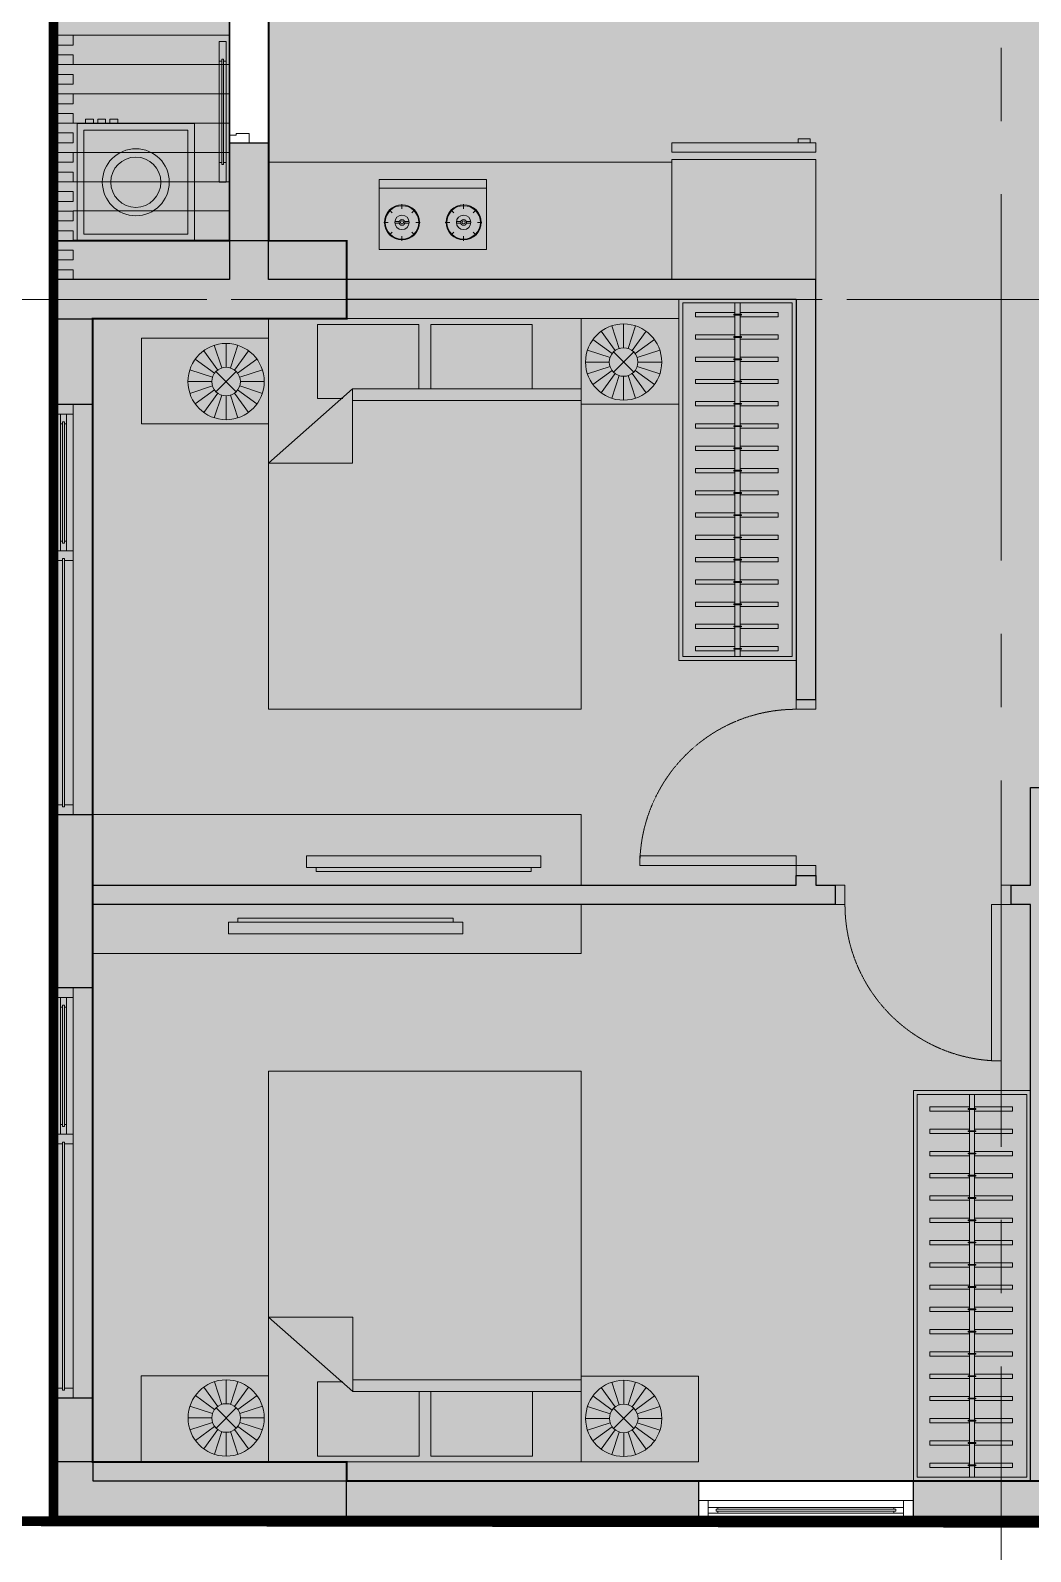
# Model space of a CAD drawing. Header units: millimetres. Extents: x -100356 to 314685, y 446 to 1273965.
# Drawn here: x 41021 to 46141, y 792009 to 799795 of the extents above; entities that cross this region are included whole.
import ezdxf
from ezdxf.enums import TextEntityAlignment as Align

# ---------------------------------------------------------------- set-up
doc = ezdxf.new("R2010")
doc.units = ezdxf.units.MM
for name, pattern in [('A1 - dp$0$DASHED2', [0.375, 0.25, -0.125]), ('A3 - dp$0$HIDDEN', [0.375, 0.25, -0.125]), ('CENTER', [2, 1.25, -0.25, 0.25, -0.25]), ('Dash', [6, 3, -3]), ('DASHED2', [0.375, 0.25, -0.125]), ('gf$0$CENTER2', [28.575, 19.05, -3.175, 3.175, -3.175]), ('gf$0$Kume - Grid Line', [10.5, 6, -1.25, 2, -1.25])]:
    doc.linetypes.add(name, pattern=pattern)
for name, color, linetype, lineweight in [('20180330-Ascent Plaza-TP-Ban ve so bo$0$KÍNH', 150, 'Continuous', 9), ('@ color hatch', 7, 'Continuous', 13), ('A.Concrete', 7, 'Continuous', 25), ('A1 - dp$0$A.Door', 4, 'Continuous', 13), ('A1 - dp$0$A.HACH 250', 250, 'Continuous', 5), ('A1 - dp$0$FURNITURE', 8, 'Continuous', 5), ('A1 - dp$0$TUONG 2', 2, 'Continuous', 25), ('A3 - dp$0$A.Door', 4, 'Continuous', 13), ('A3 - dp$0$A.HACH 250', 250, 'Continuous', 5), ('A3 - dp$0$CUA', 5, 'Continuous', 9), ('A3 - dp$0$FURNITURE', 8, 'Continuous', 5), ('A3 - dp$0$TUONG 2', 2, 'Continuous', 25), ('gf$0$A.Axis', 251, 'gf$0$CENTER2', 13), ('GJ', 1, 'Continuous', 13), ('Hatch-wall', 251, 'Continuous', 5), ('LC.HA', 250, 'Continuous', 9), ('LGI', 250, 'CENTER', 9), ('luoicot', 30, 'Continuous', 13)]:
    doc.layers.add(name, color=color, linetype=linetype, lineweight=lineweight)
doc.layers.add('STR', color=7, linetype='Continuous')
doc.styles.add('arial_eng', font='ARIALNI.TTF')

# ---------------------------------------------------------------- blocks, each defined once
blk = doc.blocks.new('*U407')
at = {"layer": 'A1 - dp$0$A.Door'}
for p, q in [((117.5, 379.6), (117.5, 899.6)), ((152.5, 899.6), (152.5, 379.6)), ((100, 40), (100, 760))]:
    blk.add_line(p, q, dxfattribs=at)
for points in [[(152.5, 999.6), (152.5, 899.6), (140, 899.6), (140, 909.6), (130, 909.6), (130, 899.6), (117.5, 899.6), (117.5, 999.6)], [(100, 800), (100, 760), (65, 760), (65, 750), (0, 750), (0, 800)], [(130, 379.6), (130, 369.6), (140, 369.6), (140, 379.6), (152.5, 379.6), (152.5, 279.6), (117.5, 279.6), (117.5, 379.6)], [(65, 50), (65, 40), (100, 40), (100, 0), (0, 0), (0, 50)]]:
    blk.add_lwpolyline(points, close=True, dxfattribs=at)
at = {"layer": 'A1 - dp$0$A.HACH 250', "linetype": 'A1 - dp$0$DASHED2'}
blk.add_lwpolyline([(130, 909.6), (140, 909.6), (140, 369.6), (130, 369.6)], close=True, dxfattribs=at)
blk = doc.blocks.new('A1 - dp$0$mb-tulanh700x735')
for p, q in [((279.3, 700), (279.3, 720.2)), ((279.3, 720.2), (339.9, 720.2)), ((339.9, 720.2), (339.9, 700)), ((368.4, 700), (-368.4, 700)), ((-368.4, 700), (-368.4, 650.9)), ((-368.4, 650.9), (368.4, 650.9)), ((339.9, 700), (279.3, 700)), ((368.4, 650.9), (368.4, 700)), ((368.4, 614), (-368.4, 614)), ((-368.4, 614), (-368.4, 0)), ((368.4, 0), (368.4, 614)), ((-368.4, 0), (368.4, 0))]:
    blk.add_line(p, q)
blk = doc.blocks.new('A1 - dp$0$bep')
at = {"layer": 'A1 - dp$0$FURNITURE'}
for p, q in [((0, 358.3), (0, 0)), ((549, 358.3), (0, 358.3)), ((116.8, 289.8), (116.8, 313.2)), ((432.3, 289.8), (432.3, 313.2)), ((549, 0), (549, 358.3)), ((67.2, 269.2), (50.6, 285.8)), ((166.4, 269.2), (183, 285.8)), ((382.6, 269.2), (366.1, 285.8)), ((481.9, 269.2), (498.4, 285.8)), ((46.6, 219.6), (23.2, 219.6)), ((67.2, 170), (50.6, 153.4)), ((102.7, 223.6), (80.1, 223.6)), ((102.7, 215.5), (80.1, 215.5)), ((130.9, 223.6), (153.5, 223.6)), ((130.9, 215.5), (153.5, 215.5)), ((166.4, 170), (183, 153.4)), ((187, 219.6), (210.4, 219.6)), ((362.1, 219.6), (338.6, 219.6)), ((382.6, 170), (366.1, 153.4)), ((418.1, 223.6), (395.6, 223.6)), ((418.1, 215.5), (395.6, 215.5)), ((446.4, 223.6), (468.9, 223.6)), ((446.4, 215.5), (468.9, 215.5)), ((481.9, 170), (498.4, 153.4)), ((502.4, 219.6), (525.9, 219.6)), ((116.8, 149.4), (116.8, 126)), ((432.3, 149.4), (432.3, 126)), ((549, 45), (0, 45)), ((0, 0), (549, 0))]:
    blk.add_line(p, q, dxfattribs=at)
for centre, radius in [((116.8, 219.6), 90), ((116.8, 219.6), 85.5), ((116.8, 219.6), 36.9), ((116.8, 219.6), 14.7), ((432.3, 219.6), 90), ((432.3, 219.6), 85.5), ((432.3, 219.6), 36.9), ((432.3, 219.6), 14.7), ((116.8, 219.6), 8.24), ((432.3, 219.6), 8.24)]:
    blk.add_circle(centre, radius, dxfattribs=at)
blk = doc.blocks.new('A3 - dp$0$cua so 1')
at = {"layer": 'A3 - dp$0$A.Door', "ltscale": 0.5}
for p, q in [((1400, 65), (2000, 65)), ((1400, 35), (2000, 35))]:
    blk.add_line(p, q, dxfattribs=at)
for points in [[(0, 0), (2100, 0), (2100, 100), (0, 100)], [(2050, 100), (2050, 0), (2100, 0), (2100, 100)]]:
    blk.add_lwpolyline(points, close=True, dxfattribs=at)
for points in [[(50, 55), (50, 100), (0, 100), (0, 0), (50, 0), (50, 45), (40, 45), (40, 55), (50, 55)], [(1300, 55), (1300, 100), (1350, 100), (1350, 0), (1300, 0), (1300, 45), (1310, 45), (1310, 55), (1300, 55)], [(1400, 55), (1400, 65), (1350, 65), (1350, 35), (1400, 35), (1400, 45), (1390, 45), (1390, 55), (1400, 55)], [(2000, 55), (2000, 65), (2050, 65), (2050, 35), (2000, 35), (2000, 45), (2010, 45), (2010, 55), (2000, 55)]]:
    blk.add_lwpolyline(points, dxfattribs=at)
at = {"layer": 'A3 - dp$0$A.HACH 250', "ltscale": 0.5}
for points in [[(40, 45), (1310, 45), (1310, 55), (40, 55)], [(1390, 45), (2010, 45), (2010, 55), (1390, 55)]]:
    blk.add_lwpolyline(points, close=True, dxfattribs=at)
blk = doc.blocks.new('*U282')
at = {"layer": 'A3 - dp$0$A.Door', "ltscale": 0.5}
for p, q in [((1050, 100), (50, 100)), ((1100, 0), (1100, 100)), ((50, 0), (1050, 0)), ((100, 65), (1000, 65)), ((100, 35), (1000, 35))]:
    blk.add_line(p, q, dxfattribs=at)
for points in [[(50, 100), (50, 0), (0, 0), (0, 100)], [(1050, 100), (1050, 0), (1100, 0), (1100, 100)]]:
    blk.add_lwpolyline(points, close=True, dxfattribs=at)
for points in [[(100, 55), (100, 65), (50, 65), (50, 35), (100, 35), (100, 45), (90, 45), (90, 55), (100, 55)], [(1000, 55), (1000, 65), (1050, 65), (1050, 35), (1000, 35), (1000, 45), (1010, 45), (1010, 55), (1000, 55)]]:
    blk.add_lwpolyline(points, dxfattribs=at)
at = {"layer": 'A3 - dp$0$A.HACH 250', "ltscale": 0.5}
blk.add_lwpolyline([(90, 45), (1010, 45), (1010, 55), (90, 55)], close=True, dxfattribs=at)
blk = doc.blocks.new('A3 - dp$0$MBMAYGIAT')
at = {"layer": 'A3 - dp$0$FURNITURE', "linetype": 'ByBlock'}
for points in [[(0, -350), (700, -350), (700, 350), (0, 350)], [(40, -310), (660, -310), (660, 310), (40, 310)], [(700, 252.6), (725.9, 252.6), (725.9, 300.1), (700, 300.1)], [(700, 180.1), (725.9, 180.1), (725.9, 227.6), (700, 227.6)], [(700, 107.5), (725.9, 107.5), (725.9, 155), (700, 155)]]:
    blk.add_lwpolyline(points, close=True, dxfattribs=at)
for radius in [200, 150]:
    blk.add_circle((350, 0), radius, dxfattribs=at)
blk = doc.blocks.new('*U281')
at = {"layer": 'A3 - dp$0$FURNITURE'}
for p, q in [((500.4, 0), (0, 0)), ((0, 0), (0, -439)), ((500.4, -439), (500.4, 0)), ((174.4, -163.3), (102.7, -64.6)), ((194.8, -152.9), (157.1, -36.9)), ((217.4, -149.3), (217.4, -27.3)), ((240, -152.9), (277.7, -36.9)), ((260.4, -163.3), (332.1, -64.6)), ((158.2, -179.5), (59.5, -107.8)), ((276.6, -179.5), (375.2, -107.8)), ((144.2, -222.5), (22.2, -222.5)), ((147.8, -199.9), (31.8, -162.2)), ((165.6, -170.7), (269.1, -274.2)), ((269.1, -170.7), (165.6, -274.2)), ((287, -199.9), (402.9, -162.2)), ((290.5, -222.5), (412.5, -222.5)), ((147.8, -245.1), (31.8, -282.8)), ((158.2, -265.5), (59.5, -337.2)), ((174.4, -281.7), (102.7, -380.3)), ((194.8, -292.1), (157.1, -408)), ((217.4, -295.6), (217.4, -417.6)), ((217.4, -295.6), (217.4, -417.6)), ((240, -292.1), (277.7, -408)), ((260.4, -281.7), (332.1, -380.3)), ((276.6, -265.5), (375.2, -337.2)), ((287, -245.1), (402.9, -282.8)), ((0, -439), (500.4, -439))]:
    blk.add_line(p, q, dxfattribs=at)
for radius in [195.1, 73.2]:
    blk.add_circle((217.4, -222.5), radius, dxfattribs=at)
blk = doc.blocks.new('*U98')
for points in [[(0, 100), (50, 100), (50, 0), (0, 0)], [(850, 100), (900, 100), (900, 0), (850, 0)], [(50, 0), (100, 0), (100, -800), (50, -800)]]:
    blk.add_lwpolyline(points, close=True)
at = {"linetype": 'A3 - dp$0$HIDDEN'}
blk.add_arc((50, 0), 800, 270, 0, dxfattribs=at)
blk = doc.blocks.new('*U97')
at = {"layer": 'A3 - dp$0$FURNITURE'}
for points in [[(0, 600), (0, 0), (1998.8, 0), (1998.8, 600)], [(1978.8, 580), (1978.8, 20), (20, 20), (20, 580)]]:
    blk.add_lwpolyline(points, close=True, dxfattribs=at)
at = {"layer": 'A3 - dp$0$FURNITURE', "ltscale": 6}
for points in [[(91.1, 313.1), (91.1, 515.2), (69.1, 515.2), (69.1, 313.1)], [(205.1, 313.1), (205.1, 515.2), (183.1, 515.2), (183.1, 313.1)], [(319.1, 313.1), (319.1, 515.2), (297.1, 515.2), (297.1, 313.1)], [(433.1, 313.1), (433.1, 515.2), (411.1, 515.2), (411.1, 313.1)], [(547.1, 313.1), (547.1, 515.2), (525.1, 515.2), (525.1, 313.1)], [(661.1, 313.1), (661.1, 515.2), (639.1, 515.2), (639.1, 313.1)], [(775.1, 313.1), (775.1, 515.2), (753.1, 515.2), (753.1, 313.1)], [(889.1, 313.1), (889.1, 515.2), (867.1, 515.2), (867.1, 313.1)], [(1003.1, 313.1), (1003.1, 515.2), (981.1, 515.2), (981.1, 313.1)], [(1117.1, 313.1), (1117.1, 515.2), (1095.1, 515.2), (1095.1, 313.1)], [(1231.1, 313.1), (1231.1, 515.2), (1209.1, 515.2), (1209.1, 313.1)], [(1345.1, 313.1), (1345.1, 515.2), (1323.1, 515.2), (1323.1, 313.1)], [(1459.1, 313.1), (1459.1, 515.2), (1437.1, 515.2), (1437.1, 313.1)], [(1573.1, 313.1), (1573.1, 515.2), (1551.1, 515.2), (1551.1, 313.1)], [(1687.1, 313.1), (1687.1, 515.2), (1665.1, 515.2), (1665.1, 313.1)], [(1801.1, 313.1), (1801.1, 515.2), (1779.1, 515.2), (1779.1, 313.1)], [(1915.1, 313.1), (1915.1, 515.2), (1893.1, 515.2), (1893.1, 313.1)], [(69.1, 286.7), (69.1, 92.1), (91.1, 92.1), (91.1, 286.7)], [(183.1, 286.7), (183.1, 92.1), (205.1, 92.1), (205.1, 286.7)], [(297.1, 286.7), (297.1, 92.1), (319.1, 92.1), (319.1, 286.7)], [(411.1, 286.7), (411.1, 92.1), (433.1, 92.1), (433.1, 286.7)], [(525.1, 286.7), (525.1, 92.1), (547.1, 92.1), (547.1, 286.7)], [(639.1, 286.7), (639.1, 92.1), (661.1, 92.1), (661.1, 286.7)], [(753.1, 286.7), (753.1, 92.1), (775.1, 92.1), (775.1, 286.7)], [(867.1, 286.7), (867.1, 92.1), (889.1, 92.1), (889.1, 286.7)], [(981.1, 286.7), (981.1, 92.1), (1003.1, 92.1), (1003.1, 286.7)], [(1095.1, 286.7), (1095.1, 92.1), (1117.1, 92.1), (1117.1, 286.7)], [(1209.1, 286.7), (1209.1, 92.1), (1231.1, 92.1), (1231.1, 286.7)], [(1323.1, 286.7), (1323.1, 92.1), (1345.1, 92.1), (1345.1, 286.7)], [(1437.1, 286.7), (1437.1, 92.1), (1459.1, 92.1), (1459.1, 286.7)], [(1551.1, 286.7), (1551.1, 92.1), (1573.1, 92.1), (1573.1, 286.7)], [(1665.1, 286.7), (1665.1, 92.1), (1687.1, 92.1), (1687.1, 286.7)], [(1779.1, 286.7), (1779.1, 92.1), (1801.1, 92.1), (1801.1, 286.7)], [(1893.1, 286.7), (1893.1, 92.1), (1915.1, 92.1), (1915.1, 286.7)]]:
    blk.add_lwpolyline(points, dxfattribs=at)
for points in [[(1978.8, 286.7), (1978.8, 313.1), (20, 313.1), (20, 286.7)], [(82.7, 319.2), (78.3, 319.2), (78.3, 280.4), (82.7, 280.4)], [(196.7, 319.2), (192.3, 319.2), (192.3, 280.4), (196.7, 280.4)], [(310.7, 319.2), (306.3, 319.2), (306.3, 280.4), (310.7, 280.4)], [(424.7, 319.2), (420.3, 319.2), (420.3, 280.4), (424.7, 280.4)], [(538.7, 319.2), (534.3, 319.2), (534.3, 280.4), (538.7, 280.4)], [(652.7, 319.2), (648.3, 319.2), (648.3, 280.4), (652.7, 280.4)], [(766.7, 319.2), (762.3, 319.2), (762.3, 280.4), (766.7, 280.4)], [(880.7, 319.2), (876.3, 319.2), (876.3, 280.4), (880.7, 280.4)], [(994.7, 319.2), (990.3, 319.2), (990.3, 280.4), (994.7, 280.4)], [(1108.7, 319.2), (1104.3, 319.2), (1104.3, 280.4), (1108.7, 280.4)], [(1222.7, 319.2), (1218.3, 319.2), (1218.3, 280.4), (1222.7, 280.4)], [(1336.7, 319.2), (1332.3, 319.2), (1332.3, 280.4), (1336.7, 280.4)], [(1450.7, 319.2), (1446.3, 319.2), (1446.3, 280.4), (1450.7, 280.4)], [(1564.7, 319.2), (1560.3, 319.2), (1560.3, 280.4), (1564.7, 280.4)], [(1678.7, 319.2), (1674.3, 319.2), (1674.3, 280.4), (1678.7, 280.4)], [(1792.7, 319.2), (1788.3, 319.2), (1788.3, 280.4), (1792.7, 280.4)], [(1906.7, 319.2), (1902.3, 319.2), (1902.3, 280.4), (1906.7, 280.4)]]:
    blk.add_lwpolyline(points, close=True, dxfattribs=at)
blk = doc.blocks.new('A3 - dp$0$Bed 1600')
at = {"linetype": 'Continuous'}
for p, q in [((2, -80), (2, 0)), ((2, 0), (66, 0)), ((66, 0), (66, -80)), ((12, -1.2), (32.8, -1.2)), ((12, -14.4), (12, -1.2)), ((32.8, -1.2), (32.8, -14.4)), ((35.2, -1.2), (56, -1.2)), ((35.2, -14.4), (35.2, -1.2)), ((56, -1.2), (56, -16.4)), ((2, -14.4), (48.8, -14.4)), ((66, -29.6), (48.8, -14.4)), ((48.8, -14.4), (48.8, -29.6)), ((48.8, -16.8), (2, -16.8)), ((56, -16.4), (50.8, -16.4)), ((48.8, -29.6), (66, -29.6)), ((66, -80), (2, -80))]:
    blk.add_line(p, q, dxfattribs=at)
blk = doc.blocks.new('*U283')
at = {"layer": 'A3 - dp$0$FURNITURE'}
for p, q in [((651.7, 0), (0, 0)), ((0, 0), (0, -439)), ((651.7, -439), (651.7, 0)), ((174.4, -163.3), (102.7, -64.6)), ((194.8, -152.9), (157.1, -36.9)), ((217.4, -149.3), (217.4, -27.3)), ((240, -152.9), (277.7, -36.9)), ((260.4, -163.3), (332.1, -64.6)), ((158.2, -179.5), (59.5, -107.8)), ((276.6, -179.5), (375.2, -107.8)), ((144.2, -222.5), (22.2, -222.5)), ((147.8, -199.9), (31.8, -162.2)), ((165.6, -170.7), (269.1, -274.2)), ((269.1, -170.7), (165.6, -274.2)), ((287, -199.9), (402.9, -162.2)), ((290.5, -222.5), (412.5, -222.5)), ((147.8, -245.1), (31.8, -282.8)), ((158.2, -265.5), (59.5, -337.2)), ((174.4, -281.7), (102.7, -380.3)), ((194.8, -292.1), (157.1, -408)), ((217.4, -295.6), (217.4, -417.6)), ((217.4, -295.6), (217.4, -417.6)), ((240, -292.1), (277.7, -408)), ((260.4, -281.7), (332.1, -380.3)), ((276.6, -265.5), (375.2, -337.2)), ((287, -245.1), (402.9, -282.8)), ((0, -439), (651.7, -439))]:
    blk.add_line(p, q, dxfattribs=at)
for radius in [195.1, 73.2]:
    blk.add_circle((217.4, -222.5), radius, dxfattribs=at)
blk = doc.blocks.new('*U284')
at = {"layer": 'A3 - dp$0$FURNITURE'}
for p, q in [((600, 0), (0, 0)), ((0, 0), (0, -439)), ((600, -439), (600, 0)), ((174.4, -163.3), (102.7, -64.6)), ((194.8, -152.9), (157.1, -36.9)), ((217.4, -149.3), (217.4, -27.3)), ((240, -152.9), (277.7, -36.9)), ((260.4, -163.3), (332.1, -64.6)), ((158.2, -179.5), (59.5, -107.8)), ((276.6, -179.5), (375.2, -107.8)), ((144.2, -222.5), (22.2, -222.5)), ((147.8, -199.9), (31.8, -162.2)), ((165.6, -170.7), (269.1, -274.2)), ((269.1, -170.7), (165.6, -274.2)), ((287, -199.9), (402.9, -162.2)), ((290.5, -222.5), (412.5, -222.5)), ((147.8, -245.1), (31.8, -282.8)), ((158.2, -265.5), (59.5, -337.2)), ((174.4, -281.7), (102.7, -380.3)), ((194.8, -292.1), (157.1, -408)), ((217.4, -295.6), (217.4, -417.6)), ((217.4, -295.6), (217.4, -417.6)), ((240, -292.1), (277.7, -408)), ((260.4, -281.7), (332.1, -380.3)), ((276.6, -265.5), (375.2, -337.2)), ((287, -245.1), (402.9, -282.8)), ((0, -439), (600, -439))]:
    blk.add_line(p, q, dxfattribs=at)
for radius in [195.1, 73.2]:
    blk.add_circle((217.4, -222.5), radius, dxfattribs=at)
blk = doc.blocks.new('A3 - dp$0$A$C6FE626A3')
at = {"layer": 'A3 - dp$0$FURNITURE'}
for p, q in [((-90, 605.7), (-150, 605.7)), ((-150, -594.3), (-150, 605.7)), ((-90, -594.3), (-90, 605.7)), ((-90, 556.6), (-70, 556.6)), ((-70, -544.9), (-70, 556.6)), ((-90, -544.9), (-70, -544.9)), ((-90, -594.3), (-150, -594.3))]:
    blk.add_line(p, q, dxfattribs=at)
blk = doc.blocks.new('*U279')
at = {"layer": 'A3 - dp$0$FURNITURE'}
for p, q in [((650, 0), (0, 0)), ((0, 0), (0, -439)), ((650, -439), (650, 0)), ((174.4, -163.3), (102.7, -64.6)), ((194.8, -152.9), (157.1, -36.9)), ((217.4, -149.3), (217.4, -27.3)), ((240, -152.9), (277.7, -36.9)), ((260.4, -163.3), (332.1, -64.6)), ((158.2, -179.5), (59.5, -107.8)), ((276.6, -179.5), (375.2, -107.8)), ((144.2, -222.5), (22.2, -222.5)), ((147.8, -199.9), (31.8, -162.2)), ((165.6, -170.7), (269.1, -274.2)), ((269.1, -170.7), (165.6, -274.2)), ((287, -199.9), (402.9, -162.2)), ((290.5, -222.5), (412.5, -222.5)), ((147.8, -245.1), (31.8, -282.8)), ((158.2, -265.5), (59.5, -337.2)), ((174.4, -281.7), (102.7, -380.3)), ((194.8, -292.1), (157.1, -408)), ((217.4, -295.6), (217.4, -417.6)), ((217.4, -295.6), (217.4, -417.6)), ((240, -292.1), (277.7, -408)), ((260.4, -281.7), (332.1, -380.3)), ((276.6, -265.5), (375.2, -337.2)), ((287, -245.1), (402.9, -282.8)), ((0, -439), (650, -439))]:
    blk.add_line(p, q, dxfattribs=at)
for radius in [195.1, 73.2]:
    blk.add_circle((217.4, -222.5), radius, dxfattribs=at)
blk = doc.blocks.new('*U280')
at = {"layer": 'A3 - dp$0$FURNITURE'}
for points in [[(0, 600), (0, 0), (1850, 0), (1850, 600)], [(1830, 580), (1830, 20), (20, 20), (20, 580)]]:
    blk.add_lwpolyline(points, close=True, dxfattribs=at)
at = {"layer": 'A3 - dp$0$FURNITURE', "ltscale": 6}
for points in [[(91.1, 313.1), (91.1, 515.2), (69.1, 515.2), (69.1, 313.1)], [(205.1, 313.1), (205.1, 515.2), (183.1, 515.2), (183.1, 313.1)], [(319.1, 313.1), (319.1, 515.2), (297.1, 515.2), (297.1, 313.1)], [(433.1, 313.1), (433.1, 515.2), (411.1, 515.2), (411.1, 313.1)], [(547.1, 313.1), (547.1, 515.2), (525.1, 515.2), (525.1, 313.1)], [(661.1, 313.1), (661.1, 515.2), (639.1, 515.2), (639.1, 313.1)], [(775.1, 313.1), (775.1, 515.2), (753.1, 515.2), (753.1, 313.1)], [(889.1, 313.1), (889.1, 515.2), (867.1, 515.2), (867.1, 313.1)], [(1003.1, 313.1), (1003.1, 515.2), (981.1, 515.2), (981.1, 313.1)], [(1117.1, 313.1), (1117.1, 515.2), (1095.1, 515.2), (1095.1, 313.1)], [(1231.1, 313.1), (1231.1, 515.2), (1209.1, 515.2), (1209.1, 313.1)], [(1345.1, 313.1), (1345.1, 515.2), (1323.1, 515.2), (1323.1, 313.1)], [(1459.1, 313.1), (1459.1, 515.2), (1437.1, 515.2), (1437.1, 313.1)], [(1573.1, 313.1), (1573.1, 515.2), (1551.1, 515.2), (1551.1, 313.1)], [(1687.1, 313.1), (1687.1, 515.2), (1665.1, 515.2), (1665.1, 313.1)], [(1801.1, 313.1), (1801.1, 515.2), (1779.1, 515.2), (1779.1, 313.1)], [(69.1, 286.7), (69.1, 92.1), (91.1, 92.1), (91.1, 286.7)], [(183.1, 286.7), (183.1, 92.1), (205.1, 92.1), (205.1, 286.7)], [(297.1, 286.7), (297.1, 92.1), (319.1, 92.1), (319.1, 286.7)], [(411.1, 286.7), (411.1, 92.1), (433.1, 92.1), (433.1, 286.7)], [(525.1, 286.7), (525.1, 92.1), (547.1, 92.1), (547.1, 286.7)], [(639.1, 286.7), (639.1, 92.1), (661.1, 92.1), (661.1, 286.7)], [(753.1, 286.7), (753.1, 92.1), (775.1, 92.1), (775.1, 286.7)], [(867.1, 286.7), (867.1, 92.1), (889.1, 92.1), (889.1, 286.7)], [(981.1, 286.7), (981.1, 92.1), (1003.1, 92.1), (1003.1, 286.7)], [(1095.1, 286.7), (1095.1, 92.1), (1117.1, 92.1), (1117.1, 286.7)], [(1209.1, 286.7), (1209.1, 92.1), (1231.1, 92.1), (1231.1, 286.7)], [(1323.1, 286.7), (1323.1, 92.1), (1345.1, 92.1), (1345.1, 286.7)], [(1437.1, 286.7), (1437.1, 92.1), (1459.1, 92.1), (1459.1, 286.7)], [(1551.1, 286.7), (1551.1, 92.1), (1573.1, 92.1), (1573.1, 286.7)], [(1665.1, 286.7), (1665.1, 92.1), (1687.1, 92.1), (1687.1, 286.7)], [(1779.1, 286.7), (1779.1, 92.1), (1801.1, 92.1), (1801.1, 286.7)]]:
    blk.add_lwpolyline(points, dxfattribs=at)
for points in [[(1830, 286.7), (1830, 313.1), (20, 313.1), (20, 286.7)], [(82.7, 319.2), (78.3, 319.2), (78.3, 280.4), (82.7, 280.4)], [(196.7, 319.2), (192.3, 319.2), (192.3, 280.4), (196.7, 280.4)], [(310.7, 319.2), (306.3, 319.2), (306.3, 280.4), (310.7, 280.4)], [(424.7, 319.2), (420.3, 319.2), (420.3, 280.4), (424.7, 280.4)], [(538.7, 319.2), (534.3, 319.2), (534.3, 280.4), (538.7, 280.4)], [(652.7, 319.2), (648.3, 319.2), (648.3, 280.4), (652.7, 280.4)], [(766.7, 319.2), (762.3, 319.2), (762.3, 280.4), (766.7, 280.4)], [(880.7, 319.2), (876.3, 319.2), (876.3, 280.4), (880.7, 280.4)], [(994.7, 319.2), (990.3, 319.2), (990.3, 280.4), (994.7, 280.4)], [(1108.7, 319.2), (1104.3, 319.2), (1104.3, 280.4), (1108.7, 280.4)], [(1222.7, 319.2), (1218.3, 319.2), (1218.3, 280.4), (1222.7, 280.4)], [(1336.7, 319.2), (1332.3, 319.2), (1332.3, 280.4), (1336.7, 280.4)], [(1450.7, 319.2), (1446.3, 319.2), (1446.3, 280.4), (1450.7, 280.4)], [(1564.7, 319.2), (1560.3, 319.2), (1560.3, 280.4), (1564.7, 280.4)], [(1678.7, 319.2), (1674.3, 319.2), (1674.3, 280.4), (1678.7, 280.4)], [(1792.7, 319.2), (1788.3, 319.2), (1788.3, 280.4), (1792.7, 280.4)]]:
    blk.add_lwpolyline(points, close=True, dxfattribs=at)
blk = doc.blocks.new('3B2')
at = {"layer": '@ color hatch', "ltscale": 0.5}
h = blk.add_hatch(color=41, dxfattribs=at)
h.dxf.hatch_style = 1
h.paths.add_polyline_path([(7900.5, 0), (7500.2, 0), (7500.2, -102), (200, -102), (200, 196), (-1799.8, 196), (-1799.8, -102), (-3599.9, -102), (-3599.9, 1500), (200.1, 1500), (200.1, 4347.9), (1100.1, 4347.9), (1100.1, 4847.9), (200.1, 4847.9), (200.1, 9800.1), (399.5, 9800.1), (399.5, 11097.9), (3070.3, 11097.9), (3070.3, 11097.9), (4000, 11097.9), (4000, 11097.9), (7500.7, 11097.9), (7500.7, 11000.1), (9000.5, 11000.1), (9000.5, 5148.9), (7500.7, 5151.1), (7500.7, 4750), (7900.5, 4750)])
h.paths.add_polyline_path([(8100.5, 0), (9000, 0), (9000, 4750), (8100.5, 4750)], flags=17)
at = {"layer": 'A3 - dp$0$A.HACH 250'}
h = blk.add_hatch(dxfattribs=at)
h.set_pattern_fill('_USER', color=256, scale=150, angle=180, pattern_type=0)
h.set_pattern_definition([(180, (-353192.27, 191729.01), (-2e-14, -150), [])])
edge = h.paths.add_edge_path()
edge.add_line((8200.5, 4854.9), (8100.5, 4854.9))
edge.add_line((8100.5, 4854.9), (8100.5, 3350))
edge.add_line((8100.5, 3350), (8700.5, 3350))
edge.add_line((8700.5, 3350), (8700.5, 2550))
edge.add_line((8700.5, 2550), (8100.5, 2550))
edge.add_line((8100.5, 2550), (8100.5, -0.2))
edge.add_line((8100.5, -0.2), (8900.5, -0.2))
edge.add_line((8900.5, -0.2), (8900.5, 4750))
edge.add_line((8900.5, 4750), (8200.5, 4750))
at = {"layer": 'Hatch-wall', "ltscale": 0.5}
h = blk.add_hatch(color=256, dxfattribs=at)
h.dxf.hatch_style = 1
h.paths.add_polyline_path([(1100.1, -102), (1100.1, -302), (-3799.9, -302), (-3799.9, 200), (-3599.9, 200), (-3599.9, -102)])
h.paths.add_polyline_path([(2300.1, 6647.8), (2400.1, 6647.9), (2400.1, 6547.9), (3900.1, 6547.9), (3900.1, 6647.9), (4000.1, 6647.9), (4000.1, 6397.9), (3900.1, 6397.9), (3900.1, 6447.9), (1900.1, 6447.9), (1900.1, 4847.9), (3200.1, 4847.9), (3200.1, 4447.9), (3900.1, 4447.9), (3900.1, 5647.9), (4000.1, 5647.9), (4000.1, 4347.9), (3100.1, 4347.9), (3100.1, 4747.9), (1100.1, 4747.9), (1100.1, 4347.9), (200.1, 4347.9), (200.1, 1497.9), (-3599.9, 1497.9), (-3599.9, 1500), (-3799.9, 1500), (-3799.9, 1647.9), (0.1, 1647.9), (0.1, 5047.9), (50.1, 5047.9), (50.9, 11298), (950.1, 11297.9), (950.1, 11097.9), (200.1, 11097.9), (200.1, 7697.9), (2400.1, 7697.9), (2400.1, 7397.9), (2300.1, 7397.9), (2300.1, 7597.9), (200.1, 7597.9), (200.1, 4847.9), (1000.1, 4847.9), (1800.1, 4847.9), (1800.1, 6547.9), (2200.1, 6547.9), (2300.1, 6547.9), (2300.1, 6547.8), (2300.1, 6547.8)])
h.paths.add_polyline_path([(200.1, 4747.9), (1000.1, 4747.9), (1000.1, 4447.9), (200.1, 4447.9)], flags=16)
h.paths.add_polyline_path([(3900.1, 11097.9), (3050.1, 11097.9), (3050.1, 11297.9), (4600.1, 11297.9), (4600.1, 11097.9), (4000.1, 11097.9), (4000.1, 8147.9), (4100.1, 8147.9), (4100.1, 8047.9), (4000.1, 8047.9), (4000.1, 7547.9), (3900.1, 7547.9)])
h.paths.add_polyline_path([(8800.5, 8047.9), (5200.1, 8047.9), (5200.1, 7997.9), (5100.1, 7997.9), (5100.1, 8047.9), (5000.1, 8047.9), (5000.1, 8147.9), (8800.5, 8147.9), (8800.5, 8572.9), (9000.5, 8572.9), (9000.5, 7686.9), (8800.5, 7686.9)])
h.paths.add_polyline_path([(9000.5, 5147.9), (9000.5, 5586.9), (8800.5, 5586.9), (8800.5, 5147.9), (7501.1, 5147.9), (7501.1, 5047.9), (5200.1, 5047.9), (5200.1, 7097.9), (5100.1, 7097.9), (5100.1, 4947.9), (7900.5, 4947.9), (7900.5, 4250), (8100.5, 4250), (8100.5, 4947.9), (9000.5, 4947.9)])
h.paths.add_polyline_path([(7900.5, 3450), (8100.5, 3450), (8100.5, 2450), (7900.5, 2450)])
h.paths.add_polyline_path([(3100.1, -102), (7900.5, -102), (7900.5, 250), (8100.5, 250), (8100.5, -102), (9000.5, -102), (9000.5, -302), (3100.1, -302)])
h.paths.add_polyline_path([(8800.5, 11097.9), (5700.1, 11097.9), (5700.1, 11297.9), (9000.5, 11297.9), (9000.5, 11097.9), (9000.5, 10672.9), (8800.5, 10672.9)])
at = {"layer": '@ color hatch', "color": 7, "linetype": 'Dash', "ltscale": 10, "const_width": 10}
blk.add_lwpolyline([(200.1, 1500), (200.1, 4347.9), (1100.1, 4347.9), (1100.1, 4847.9), (200.1, 4847.9), (200.1, 9800.1), (399.5, 9800.1), (399.5, 11097.9), (3700, 11097.9), (3700, 11097.9), (4000, 11097.9), (4000, 11097.9), (7500.7, 11097.9), (7500.7, 11000.1), (8800.5, 11000.1), (8800.5, 5147.9), (7500.7, 5147.9), (7500.7, 4750), (7900.5, 4750), (7900.5, 0)], dxfattribs=at)
blk.add_lwpolyline([(8100.5, 0), (9000, 0), (9000, 4750), (8100.5, 4750)], close=True, dxfattribs=at)
at = {"layer": 'A1 - dp$0$A.HACH 250'}
for points in [[(8900.6, 4898), (9000.6, 4898), (9000.6, 4948), (8900.6, 4948)], [(8900.6, 4798), (9000.6, 4798), (9000.6, 4848), (8900.6, 4848)], [(8900.6, 4698), (9000.6, 4698), (9000.6, 4748), (8900.6, 4748)], [(8900.6, 4598), (9000.6, 4598), (9000.6, 4648), (8900.6, 4648)], [(8900.6, 4498), (9000.6, 4498), (9000.6, 4548), (8900.6, 4548)], [(8900.6, 4398), (9000.6, 4398), (9000.6, 4448), (8900.6, 4448)], [(8900.6, 4298), (9000.6, 4298), (9000.6, 4348), (8900.6, 4348)], [(8900.6, 4198), (9000.6, 4198), (9000.6, 4248), (8900.6, 4248)], [(8900.6, 4098), (9000.6, 4098), (9000.6, 4148), (8900.6, 4148)], [(8900.6, 3998), (9000.6, 3998), (9000.6, 4048), (8900.6, 4048)], [(8900.6, 3898), (9000.6, 3898), (9000.6, 3948), (8900.6, 3948)], [(8900.6, 3798), (9000.6, 3798), (9000.6, 3848), (8900.6, 3848)], [(8900.6, 3698), (9000.6, 3698), (9000.6, 3748), (8900.6, 3748)]]:
    blk.add_lwpolyline(points, close=True, dxfattribs=at)
at = {"layer": 'A1 - dp$0$FURNITURE'}
for points in [[(8800.5, 8397.9), (8800.5, 8147.9), (6300.1, 8147.9), (6300.1, 8397.9)], [(8800.5, 7686.9), (8800.5, 8047.9), (6300.5, 8047.9), (6300.5, 7686.9)], [(5837, 4947.9), (7900.5, 4947.9), (7900.5, 4347.9), (5837, 4347.9)]]:
    blk.add_lwpolyline(points, close=True, dxfattribs=at)
at = {"layer": 'A3 - dp$0$CUA'}
for p, q in [((4600.1, 11097.9), (5700.1, 11097.9)), ((8800.5, 8572.9), (8800.5, 10672.9)), ((8800.5, 5586.9), (8800.5, 7686.9))]:
    blk.add_line(p, q, dxfattribs=at)
at = {"layer": 'A3 - dp$0$TUONG 2', "ltscale": 0.5}
for points in [[(3900.1, 11097.9), (3050.1, 11097.9), (3050.1, 11297.9), (4600.1, 11297.9), (4600.1, 11097.9), (4000.1, 11097.9), (4000.1, 8147.9), (4100.1, 8147.9), (4100.1, 8047.9), (4000.1, 8047.9), (4000.1, 7547.9), (3900.1, 7547.9), (3900.1, 11097.9)], [(8800.5, 11097.9), (5700.1, 11097.9), (5700.1, 11297.9), (9000.5, 11297.9), (9000.5, 11097.9), (9000.5, 10672.9), (8800.5, 10672.9), (8800.5, 11097.9)], [(8800.5, 8047.9), (5200.1, 8047.9), (5200.1, 7997.9), (5100.1, 7997.9), (5100.1, 8047.9), (5000.1, 8047.9), (5000.1, 8147.9), (8800.5, 8147.9), (8800.5, 8572.9), (9000.5, 8572.9), (9000.5, 7686.9), (8800.5, 7686.9), (8800.5, 8047.9)], [(9000.5, 5147.9), (9000.5, 5586.9), (8800.5, 5586.9), (8800.5, 5147.9), (7501.1, 5147.9), (7501.1, 5047.9), (5200.1, 5047.9), (5200.1, 7097.9), (5100.1, 7097.9), (5100.1, 4947.9), (7900.5, 4947.9), (7900.5, 4250), (8100.5, 4250), (8100.5, 4947.9), (9000.5, 4947.9), (9000.5, 5147.9)]]:
    blk.add_lwpolyline(points, dxfattribs=at)
at = {"layer": 'A1 - dp$0$A.Door'}
blk.add_blockref('*U407', (8000.5, 3450), dxfattribs=at)
at = {"layer": 'A1 - dp$0$FURNITURE'}
for name, p, rotation in [('*U97', (4000.1, 11097.9), 270), ('A3 - dp$0$A$C6FE626A3', (7500.5, 8147.9), 270), ('*U281', (6300.5, 5147.9), 180)]:
    blk.add_blockref(name, p, dxfattribs=dict(at, rotation=rotation))
at = {"layer": 'A1 - dp$0$FURNITURE', "xscale": -1}
blk.add_blockref('*U284', (6300, 11000.1), dxfattribs=at)
at = {"layer": 'A1 - dp$0$FURNITURE', "xscale": 24.99999062500353, "yscale": 24.99999062500353, "zscale": 24.99999062500353}
blk.add_blockref('A3 - dp$0$Bed 1600', (6250, 11000.1), dxfattribs=at)
at = {"layer": 'A1 - dp$0$FURNITURE'}
blk.add_blockref('*U283', (7900.1, 10998), dxfattribs=at)
at = {"layer": 'A1 - dp$0$FURNITURE', "xscale": -1}
for name, p, rotation in [('A3 - dp$0$A$C6FE626A3', (7100.5, 8047.9), 270), ('*U280', (5200.1, 5047.9), 270), ('*U279', (7900.5, 5247.9), 180)]:
    blk.add_blockref(name, p, dxfattribs=dict(at, rotation=rotation))
at = {"layer": 'A1 - dp$0$FURNITURE', "xscale": -24.99999062500353, "yscale": 24.99999062500353, "zscale": 24.99999062500353, "rotation": 180}
blk.add_blockref('A3 - dp$0$Bed 1600', (6250.5, 5147.9), dxfattribs=at)
at = {"layer": 'A1 - dp$0$FURNITURE', "extrusion": (-2.97971e-18, -2.01954e-28, -1), "xscale": -1, "zscale": -1, "rotation": 180}
blk.add_blockref('A1 - dp$0$mb-tulanh700x735', (-5468.5, 4947.9), dxfattribs=at)
at = {"layer": 'A1 - dp$0$FURNITURE', "extrusion": (0, 0, -1), "zscale": -1}
blk.add_blockref('A1 - dp$0$bep', (-7334.3, 4436, 0), dxfattribs=at)
at = {"layer": 'A1 - dp$0$FURNITURE', "lineweight": 0, "extrusion": (5.65041e-18, 5.2756e-19, -1), "xscale": -0.8571428571428442, "yscale": 0.8571428571428453, "zscale": -0.8571428571428442, "rotation": 90.00001693966637}
blk.add_blockref('A3 - dp$0$MBMAYGIAT', (-8579.9, 4750, 0), dxfattribs=at)
at = {"layer": 'A3 - dp$0$A.Door', "rotation": 180}
blk.add_blockref('*U282', (5700.1, 11297.9), dxfattribs=at)
at = {"layer": 'A3 - dp$0$CUA', "xscale": -1}
for p, rotation in [((4100.1, 8147.9), 180), ((5200.1, 7997.9), 90)]:
    blk.add_blockref('*U98', p, dxfattribs=dict(at, rotation=rotation))
at = {"layer": 'A3 - dp$0$TUONG 2', "rotation": 270}
for p in [(8900.5, 10672.9), (8900.5, 7686.9)]:
    blk.add_blockref('A3 - dp$0$cua so 1', p, dxfattribs=at)
at = {"layer": 'A1 - dp$0$FURNITURE', "style": 'arial_eng'}
blk.add_attdef('AC', text='', height=300, rotation=270, dxfattribs=at).set_placement((8377.7, 2954.8, 0), align=Align.MIDDLE)
blk = doc.blocks.new('SITE')
at = {"layer": 'GJ', "color": 2, "linetype": 'DASHED2', "ltscale": 200, "const_width": 50, "elevation": 0}
blk.add_lwpolyline([(-172, -62.9), (-42869, 0.2), (-42847.4, 878.6), (-42996.7, 6495.1), (-42929.5, 10453), (-42963.7, 14461.4)], dxfattribs=at)
blk = doc.blocks.new('X-GRID')
at = {"layer": 'LGI', "ltscale": 1500}
for p, q in [((-13750, 49486.8), (-13750, -7272.6)), ((5008.8, 42400), (-57318.6, 42400)), ((5008.8, 36150), (-57318.6, 36150))]:
    blk.add_line(p, q, dxfattribs=at)
blk = doc.blocks.new('A$C60262ED2')
at = {"layer": 'LC.HA'}
h = blk.add_hatch(color=256, dxfattribs=at)
h.dxf.hatch_style = 1
h.paths.add_polyline_path([(17807.6, 15234.1), (17807.6, 15634.1), (16307.6, 15634.1), (16307.6, 15234.1)])
h = blk.add_hatch(color=256, dxfattribs=at)
h.dxf.hatch_style = 1
h.paths.add_polyline_path([(17807.6, 9084), (17807.6, 9384), (16307.6, 9384), (16307.6, 9084)])
at = {"layer": 'STR', "ltscale": 1000, "elevation": 0}
for points in [[(17807.6, 15234.1), (17807.6, 15634.1), (16307.6, 15634.1), (16307.6, 15234.1)], [(17807.6, 9084), (17807.6, 9384), (16307.6, 9384), (16307.6, 9084)]]:
    blk.add_lwpolyline(points, close=True, dxfattribs=at)
at = {"rotation": 180}
blk.add_blockref('X-GRID', (7408.8, 51484, 0), dxfattribs=at)
blk = doc.blocks.new('column')
at = {"layer": 'luoicot', "ltscale": 0.5}
blk.add_blockref('A$C60262ED2', (-47108.6, -40383.9, 0), dxfattribs=at)
blk = doc.blocks.new('gf$0$grid tower-gf')
at = {"layer": 'gf$0$A.Axis', "linetype": 'gf$0$Kume - Grid Line', "lineweight": 9, "ltscale": 100}
for p, q in [((48341.2, 31299.9), (-14918.8, 31299.9)), ((48341.2, 25049.9), (-14918.8, 25049.9))]:
    blk.add_line(p, q, dxfattribs=at)

msp = doc.modelspace()

# ---------------------------------------------------------------- linework, layer by layer
at = {"color": 3, "linetype": 'Dash', "ltscale": 30, "const_width": 50, "elevation": 0}
msp.add_lwpolyline([(64339.1, 792168.4), (51140.5, 792168.6), (51140.4, 795071.5), (50090.8, 795071.5), (50090.8, 792168.4), (41140, 792168.4), (41139.7, 803768.5), (53940.2, 803773.6), (53940.2, 803671.4), (59640.8, 803671.4)], dxfattribs=at)

# ---------------------------------------------------------------- block references
at = {"layer": '20180330-Ascent Plaza-TP-Ban ve so bo$0$KÍNH', "rotation": 180}
msp.add_blockref('gf$0$grid tower-gf', (74640.7, 823468.2, 0), dxfattribs=at)
at = {"layer": 'A.Concrete'}
msp.add_blockref('column', (71940.7, 823468.3, 0), dxfattribs=at)
at = {"layer": 'A1 - dp$0$TUONG 2', "rotation": 180}
msp.add_blockref('3B2', (50140.8, 803468.4, 0), dxfattribs=at)
at = {"layer": 'GJ'}
msp.add_blockref('SITE', (82927, 792165.5, 0), dxfattribs=at)

doc.saveas('drawing.dxf')
